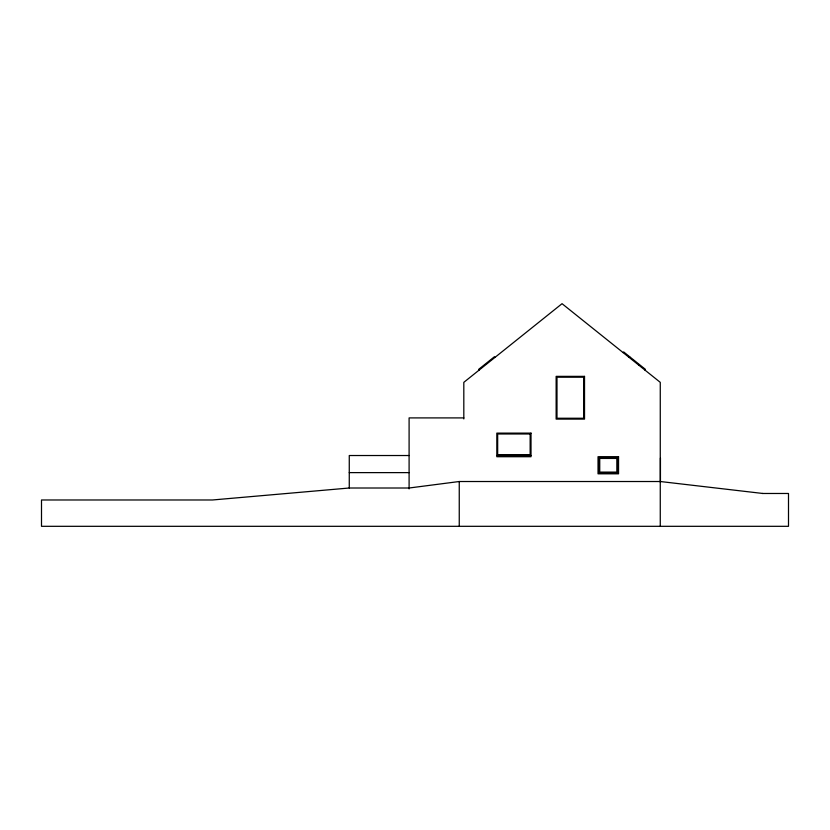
<?xml version="1.0" encoding="UTF-8"?>
<svg xmlns="http://www.w3.org/2000/svg" width="830" height="830" viewBox="0 0 830 830"><rect width="100%" height="100%" fill="white"/><g stroke="black" fill="none" stroke-linecap="round" stroke-linejoin="round"><path stroke-width="1.25" d="M623.143 352.626L623.683 351.951L645.418 369.36L644.879 370.024M629.13 357.408L629.669 356.744M638.893 365.231L639.432 364.567M762.853 493.477L660.265 481.514L459.249 481.514L409.097 488.009L349.264 488.009L212.48 499.982L41.5 499.982L41.5 526.313L788.5 526.313L788.5 493.477L762.594 493.477M463.814 417.905L409.097 417.905L409.097 488.912M409.097 455.525L349.264 455.525L349.264 488.009M496.817 455.525L531.013 455.525M349.264 472.623L409.097 472.623M494.95 357.408L494.421 356.744L478.671 369.36L479.201 370.024M660.441 458.087L660.441 482.323M660.265 526.313L660.265 382.35L562.045 303.687L463.814 382.35L463.814 418.932M459.249 481.514L459.249 526.313M584.528 376.364L556.142 376.364L556.142 419.108L584.528 419.108L584.528 376.364M583.666 377.214L556.992 377.214L556.992 418.247L583.666 418.247L583.666 377.214M531.013 433.125L496.817 433.125L496.817 456.718L531.013 456.718L531.013 433.125M530.152 433.976L497.668 433.976L497.668 454.674L530.152 454.674L530.152 433.976M618.547 456.718L598.036 456.718L598.036 473.816L618.547 473.816L618.547 456.718M617.696 457.579L598.887 457.579L598.887 472.965L617.696 472.965L617.696 457.579M616.835 458.43L599.737 458.43L599.737 472.104L616.835 472.104L616.835 458.43"/></g></svg>
